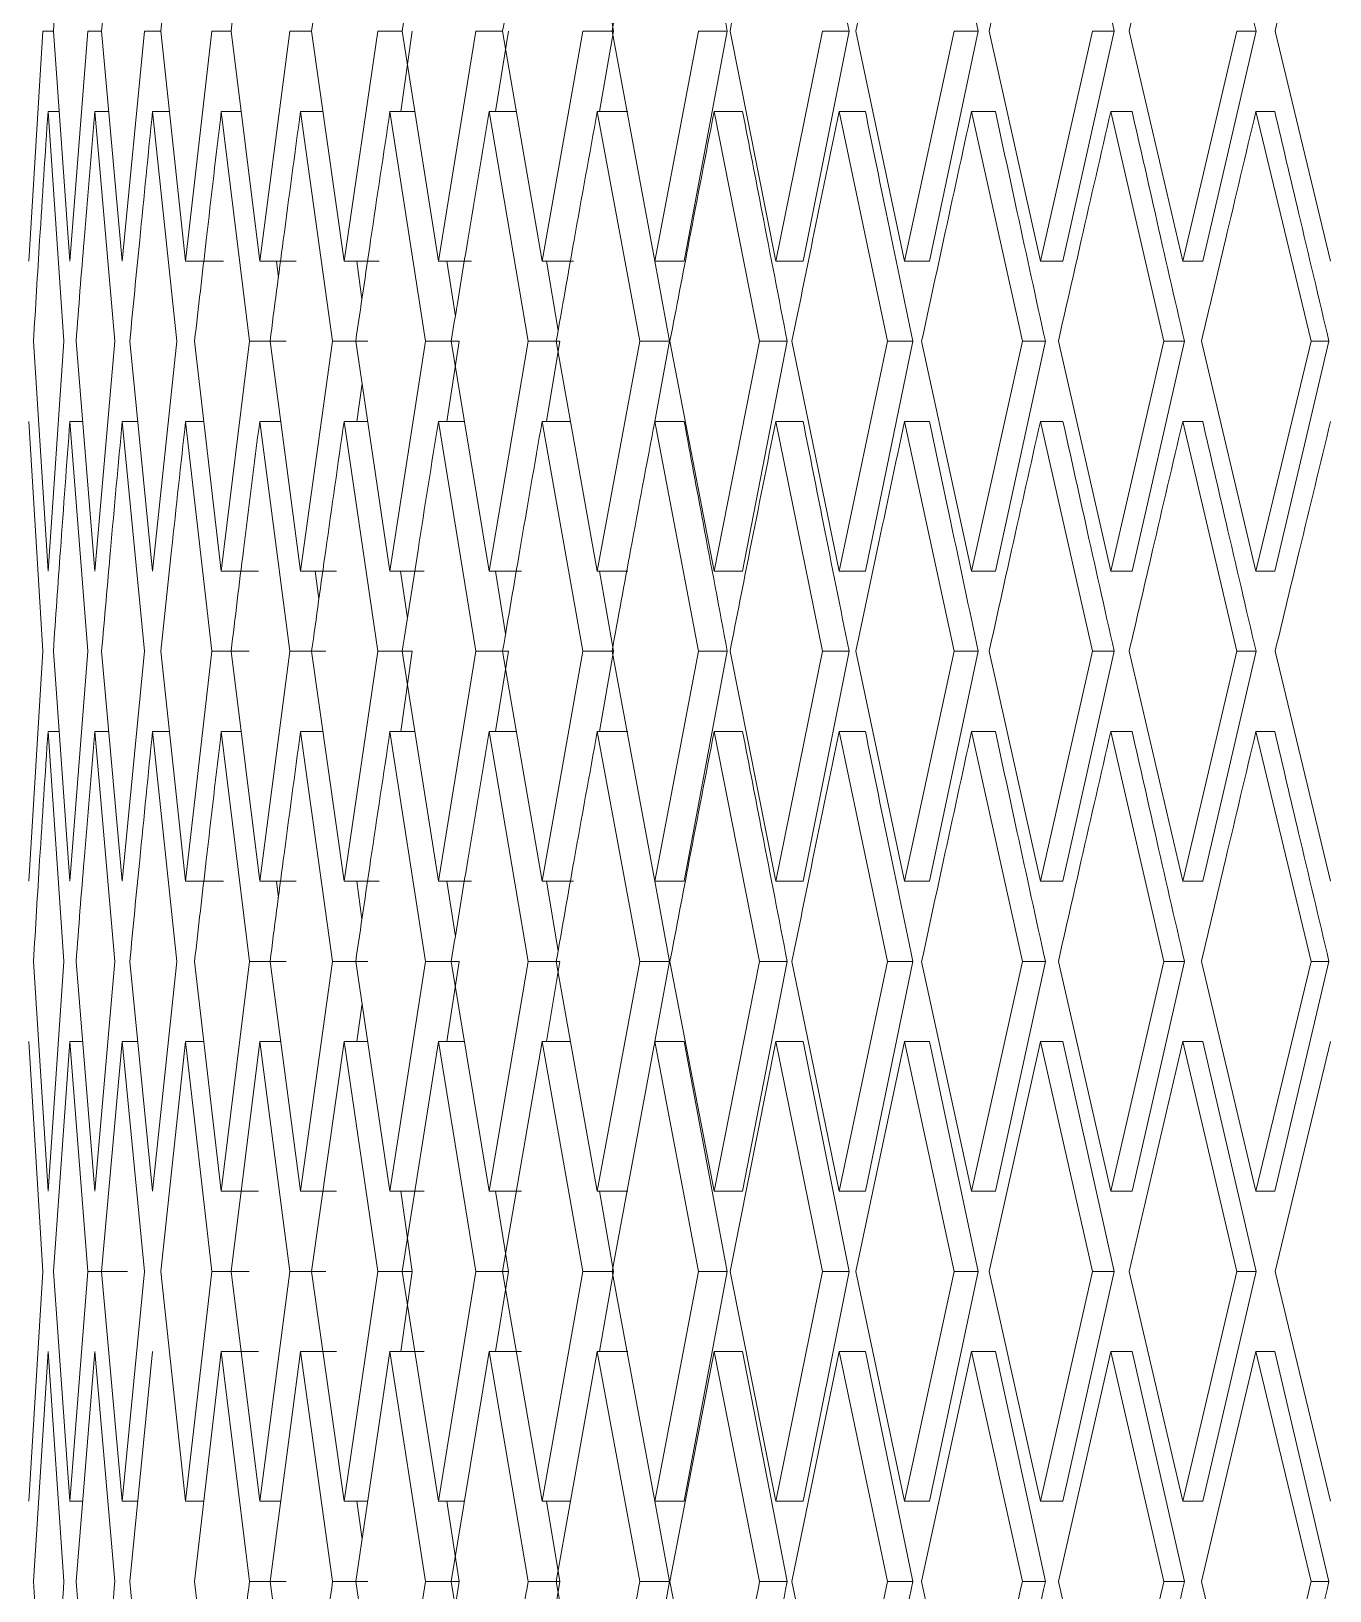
# Model space of a CAD drawing. Header units: centimetres. Extents: x -13594 to 4017, y -3206 to 1780.
# Drawn here: x 2300.78 to 2311.47, y -2193.88 to -2181.04 of the extents above; entities that cross this region are included whole.
import ezdxf

# ---------------------------------------------------------------- set-up
doc = ezdxf.new("R2010")
doc.units = ezdxf.units.CM

msp = doc.modelspace()

# ---------------------------------------------------------------- linework, layer by layer
at = {"color": 7, "linetype": 'Continuous', "lineweight": 0}
for p, q in [((2305.572, -2181.044), (2305.456, -2180.384)), ((2300.76, -2182.935), (2300.875, -2181.044)), ((2300.875, -2181.044), (2300.962, -2181.044)), ((2300.962, -2181.044), (2301.098, -2182.935)), ((2301.098, -2182.935), (2301.247, -2181.044)), ((2301.247, -2181.044), (2301.359, -2181.044)), ((2301.359, -2181.044), (2301.529, -2182.935)), ((2301.529, -2182.935), (2301.712, -2181.044)), ((2301.712, -2181.044), (2301.847, -2181.044)), ((2301.847, -2181.044), (2302.05, -2182.935)), ((2302.05, -2182.935), (2302.266, -2181.044)), ((2302.266, -2181.044), (2302.424, -2181.044)), ((2302.424, -2181.044), (2302.66, -2182.935)), ((2302.66, -2182.935), (2302.907, -2181.044)), ((2302.907, -2181.044), (2303.087, -2181.044)), ((2303.087, -2181.044), (2303.354, -2182.935)), ((2303.354, -2182.935), (2303.632, -2181.044)), ((2303.632, -2181.044), (2303.833, -2181.044)), ((2303.915, -2181.044), (2303.82, -2181.704)), ((2303.833, -2181.044), (2304.13, -2182.935)), ((2304.13, -2182.935), (2304.438, -2181.044)), ((2304.438, -2181.044), (2304.659, -2181.044)), ((2304.706, -2181.044), (2304.601, -2181.704)), ((2304.659, -2181.044), (2304.984, -2182.935)), ((2304.984, -2182.935), (2305.319, -2181.044)), ((2305.319, -2181.044), (2305.572, -2181.044)), ((2305.572, -2181.044), (2305.457, -2181.704)), ((2305.559, -2181.044), (2305.911, -2182.935)), ((2305.911, -2182.935), (2306.272, -2181.044)), ((2306.508, -2181.044), (2306.154, -2182.935)), ((2306.272, -2181.044), (2306.508, -2181.044)), ((2306.53, -2181.044), (2306.906, -2182.935)), ((2306.906, -2182.935), (2307.292, -2181.044)), ((2307.51, -2181.044), (2307.132, -2182.935)), ((2307.292, -2181.044), (2307.51, -2181.044)), ((2307.566, -2181.044), (2307.966, -2182.935)), ((2307.966, -2182.935), (2308.374, -2181.044)), ((2308.573, -2181.044), (2308.172, -2182.935)), ((2308.374, -2181.044), (2308.573, -2181.044)), ((2308.663, -2181.044), (2309.084, -2182.935)), ((2309.084, -2182.935), (2309.512, -2181.044)), ((2309.691, -2181.044), (2309.27, -2182.935)), ((2309.512, -2181.044), (2309.691, -2181.044)), ((2309.815, -2181.044), (2310.255, -2182.935)), ((2310.255, -2182.935), (2310.701, -2181.044)), ((2310.859, -2181.044), (2310.42, -2182.935)), ((2310.701, -2181.044), (2310.859, -2181.044)), ((2311.016, -2181.044), (2311.472, -2182.935)), ((2301.049, -2183.595), (2300.918, -2181.704)), ((2301.01, -2181.704), (2300.918, -2181.704)), ((2301.468, -2183.595), (2301.302, -2181.704)), ((2301.418, -2181.704), (2301.302, -2181.704)), ((2301.978, -2183.595), (2301.778, -2181.704)), ((2301.918, -2181.704), (2301.778, -2181.704)), ((2302.576, -2183.595), (2302.344, -2181.704)), ((2302.506, -2181.704), (2302.344, -2181.704)), ((2303.26, -2183.595), (2302.996, -2181.704)), ((2303.18, -2181.704), (2302.996, -2181.704)), ((2304.025, -2183.595), (2303.732, -2181.704)), ((2303.937, -2181.704), (2303.732, -2181.704)), ((2304.869, -2183.595), (2304.547, -2181.704)), ((2304.772, -2181.704), (2304.547, -2181.704)), ((2305.787, -2183.595), (2305.438, -2181.704)), ((2305.689, -2181.704), (2305.438, -2181.704)), ((2306.774, -2183.595), (2306.4, -2181.704)), ((2306.634, -2181.704), (2306.4, -2181.704)), ((2307.825, -2183.595), (2307.429, -2181.704)), ((2307.644, -2181.704), (2307.429, -2181.704)), ((2308.936, -2183.595), (2308.518, -2181.704)), ((2308.715, -2181.704), (2308.518, -2181.704)), ((2310.1, -2183.595), (2309.663, -2181.704)), ((2309.839, -2181.704), (2309.663, -2181.704)), ((2311.312, -2183.595), (2310.858, -2181.704)), ((2311.013, -2181.704), (2310.858, -2181.704)), ((2302.361, -2182.935), (2302.05, -2182.935)), ((2302.96, -2182.935), (2302.66, -2182.935)), ((2302.814, -2183.07), (2302.797, -2182.935)), ((2303.642, -2182.935), (2303.354, -2182.935)), ((2303.501, -2183.248), (2303.458, -2182.935)), ((2304.404, -2182.935), (2304.13, -2182.935)), ((2304.27, -2183.39), (2304.2, -2182.935)), ((2305.243, -2182.935), (2304.984, -2182.935)), ((2305.115, -2183.507), (2305.019, -2182.935)), ((2306.154, -2182.935), (2305.911, -2182.935)), ((2306.032, -2183.595), (2305.912, -2182.935)), ((2307.132, -2182.935), (2306.906, -2182.935)), ((2308.172, -2182.935), (2307.966, -2182.935)), ((2309.27, -2182.935), (2309.084, -2182.935)), ((2310.42, -2182.935), (2310.255, -2182.935)), ((2300.799, -2183.595), (2300.918, -2185.486)), ((2300.918, -2185.486), (2301.049, -2183.595)), ((2301.149, -2183.595), (2301.302, -2185.486)), ((2301.302, -2185.486), (2301.468, -2183.595)), ((2301.591, -2183.595), (2301.778, -2185.486)), ((2301.778, -2185.486), (2301.978, -2183.595)), ((2302.124, -2183.595), (2302.344, -2185.486)), ((2302.344, -2185.486), (2302.576, -2183.595)), ((2302.576, -2183.595), (2302.878, -2183.595)), ((2302.745, -2183.595), (2302.996, -2185.486)), ((2302.996, -2185.486), (2303.26, -2183.595)), ((2303.26, -2183.595), (2303.549, -2183.595)), ((2303.45, -2183.595), (2303.732, -2185.486)), ((2303.732, -2185.486), (2304.025, -2183.595)), ((2304.025, -2183.595), (2304.301, -2183.595)), ((2304.301, -2183.595), (2304.201, -2184.255)), ((2304.236, -2183.595), (2304.547, -2185.486)), ((2304.547, -2185.486), (2304.869, -2183.595)), ((2304.869, -2183.595), (2305.13, -2183.595)), ((2305.13, -2183.595), (2305.02, -2184.255)), ((2305.1, -2183.595), (2305.438, -2185.486)), ((2305.438, -2185.486), (2305.787, -2183.595)), ((2305.787, -2183.595), (2306.032, -2183.595)), ((2306.032, -2183.595), (2305.912, -2184.255)), ((2306.036, -2183.595), (2306.4, -2185.486)), ((2306.4, -2185.486), (2306.774, -2183.595)), ((2307.001, -2183.595), (2306.634, -2185.486)), ((2306.774, -2183.595), (2307.001, -2183.595)), ((2307.04, -2183.595), (2307.429, -2185.486)), ((2307.429, -2185.486), (2307.825, -2183.595)), ((2308.034, -2183.595), (2307.644, -2185.486)), ((2307.825, -2183.595), (2308.034, -2183.595)), ((2308.107, -2183.595), (2308.518, -2185.486)), ((2308.518, -2185.486), (2308.936, -2183.595)), ((2309.125, -2183.595), (2308.715, -2185.486)), ((2308.936, -2183.595), (2309.125, -2183.595)), ((2309.232, -2183.595), (2309.663, -2185.486)), ((2309.663, -2185.486), (2310.1, -2183.595)), ((2310.269, -2183.595), (2309.839, -2185.486)), ((2310.1, -2183.595), (2310.269, -2183.595)), ((2310.41, -2183.595), (2310.858, -2185.486)), ((2310.858, -2185.486), (2311.312, -2183.595)), ((2311.459, -2183.595), (2311.013, -2185.486)), ((2311.312, -2183.595), (2311.459, -2183.595)), ((2303.502, -2183.942), (2303.459, -2184.255)), ((2300.875, -2186.146), (2300.76, -2184.255)), ((2301.247, -2186.146), (2301.098, -2184.255)), ((2301.202, -2184.255), (2301.098, -2184.255)), ((2301.712, -2186.146), (2301.529, -2184.255)), ((2301.657, -2184.255), (2301.529, -2184.255)), ((2302.266, -2186.146), (2302.05, -2184.255)), ((2302.201, -2184.255), (2302.05, -2184.255)), ((2302.907, -2186.146), (2302.66, -2184.255)), ((2302.833, -2184.255), (2302.66, -2184.255)), ((2303.632, -2186.146), (2303.354, -2184.255)), ((2303.549, -2184.255), (2303.354, -2184.255)), ((2304.438, -2186.146), (2304.13, -2184.255)), ((2304.345, -2184.255), (2304.13, -2184.255)), ((2305.319, -2186.146), (2304.984, -2184.255)), ((2305.218, -2184.255), (2304.984, -2184.255)), ((2306.272, -2186.146), (2305.911, -2184.255)), ((2306.154, -2184.255), (2305.911, -2184.255)), ((2307.292, -2186.146), (2306.906, -2184.255)), ((2307.132, -2184.255), (2306.906, -2184.255)), ((2308.374, -2186.146), (2307.966, -2184.255)), ((2308.172, -2184.255), (2307.966, -2184.255)), ((2309.512, -2186.146), (2309.084, -2184.255)), ((2309.27, -2184.255), (2309.084, -2184.255)), ((2310.701, -2186.146), (2310.255, -2184.255)), ((2310.42, -2184.255), (2310.255, -2184.255)), ((2302.65, -2185.486), (2302.344, -2185.486)), ((2303.291, -2185.486), (2302.996, -2185.486)), ((2303.147, -2185.715), (2303.117, -2185.486)), ((2304.014, -2185.486), (2303.732, -2185.486)), ((2303.876, -2185.873), (2303.819, -2185.486)), ((2304.814, -2185.486), (2304.547, -2185.486)), ((2304.683, -2186.002), (2304.6, -2185.486)), ((2305.69, -2185.486), (2305.438, -2185.486)), ((2305.572, -2186.146), (2305.456, -2185.486)), ((2306.634, -2185.486), (2306.4, -2185.486)), ((2307.644, -2185.486), (2307.429, -2185.486)), ((2308.715, -2185.486), (2308.518, -2185.486)), ((2309.839, -2185.486), (2309.663, -2185.486)), ((2311.013, -2185.486), (2310.858, -2185.486)), ((2300.76, -2188.037), (2300.875, -2186.146)), ((2300.962, -2186.146), (2301.098, -2188.037)), ((2301.098, -2188.037), (2301.247, -2186.146)), ((2301.359, -2186.146), (2301.529, -2188.037)), ((2301.529, -2188.037), (2301.712, -2186.146)), ((2301.847, -2186.146), (2302.05, -2188.037)), ((2302.05, -2188.037), (2302.266, -2186.146)), ((2302.266, -2186.146), (2302.573, -2186.146)), ((2302.424, -2186.146), (2302.66, -2188.037)), ((2302.66, -2188.037), (2302.907, -2186.146)), ((2302.907, -2186.146), (2303.203, -2186.146)), ((2303.087, -2186.146), (2303.354, -2188.037)), ((2303.354, -2188.037), (2303.632, -2186.146)), ((2303.632, -2186.146), (2303.915, -2186.146)), ((2303.915, -2186.146), (2303.82, -2186.806)), ((2303.833, -2186.146), (2304.13, -2188.037)), ((2304.13, -2188.037), (2304.438, -2186.146)), ((2304.438, -2186.146), (2304.706, -2186.146)), ((2304.706, -2186.146), (2304.601, -2186.806)), ((2304.659, -2186.146), (2304.984, -2188.037)), ((2304.984, -2188.037), (2305.319, -2186.146)), ((2305.319, -2186.146), (2305.572, -2186.146)), ((2305.572, -2186.146), (2305.457, -2186.806)), ((2305.559, -2186.146), (2305.911, -2188.037)), ((2305.911, -2188.037), (2306.272, -2186.146)), ((2306.508, -2186.146), (2306.154, -2188.037)), ((2306.272, -2186.146), (2306.508, -2186.146)), ((2306.53, -2186.146), (2306.906, -2188.037)), ((2306.906, -2188.037), (2307.292, -2186.146)), ((2307.51, -2186.146), (2307.132, -2188.037)), ((2307.292, -2186.146), (2307.51, -2186.146)), ((2307.566, -2186.146), (2307.966, -2188.037)), ((2307.966, -2188.037), (2308.374, -2186.146)), ((2308.573, -2186.146), (2308.172, -2188.037)), ((2308.374, -2186.146), (2308.573, -2186.146)), ((2308.663, -2186.146), (2309.084, -2188.037)), ((2309.084, -2188.037), (2309.512, -2186.146)), ((2309.691, -2186.146), (2309.27, -2188.037)), ((2309.512, -2186.146), (2309.691, -2186.146)), ((2309.815, -2186.146), (2310.255, -2188.037)), ((2310.255, -2188.037), (2310.701, -2186.146)), ((2310.859, -2186.146), (2310.42, -2188.037)), ((2310.701, -2186.146), (2310.859, -2186.146)), ((2311.016, -2186.146), (2311.472, -2188.037)), ((2301.049, -2188.697), (2300.918, -2186.806)), ((2301.01, -2186.806), (2300.918, -2186.806)), ((2301.468, -2188.697), (2301.302, -2186.806)), ((2301.418, -2186.806), (2301.302, -2186.806)), ((2301.978, -2188.697), (2301.778, -2186.806)), ((2301.918, -2186.806), (2301.778, -2186.806)), ((2302.576, -2188.697), (2302.344, -2186.806)), ((2302.506, -2186.806), (2302.344, -2186.806)), ((2303.26, -2188.697), (2302.996, -2186.806)), ((2303.18, -2186.806), (2302.996, -2186.806)), ((2304.025, -2188.697), (2303.732, -2186.806)), ((2303.937, -2186.806), (2303.732, -2186.806)), ((2304.869, -2188.697), (2304.547, -2186.806)), ((2304.772, -2186.806), (2304.547, -2186.806)), ((2305.787, -2188.697), (2305.438, -2186.806)), ((2305.689, -2186.806), (2305.438, -2186.806)), ((2306.774, -2188.697), (2306.4, -2186.806)), ((2306.634, -2186.806), (2306.4, -2186.806)), ((2307.825, -2188.697), (2307.429, -2186.806)), ((2307.644, -2186.806), (2307.429, -2186.806)), ((2308.936, -2188.697), (2308.518, -2186.806)), ((2308.715, -2186.806), (2308.518, -2186.806)), ((2310.1, -2188.697), (2309.663, -2186.806)), ((2309.839, -2186.806), (2309.663, -2186.806)), ((2311.312, -2188.697), (2310.858, -2186.806)), ((2311.013, -2186.806), (2310.858, -2186.806)), ((2302.361, -2188.037), (2302.05, -2188.037)), ((2302.96, -2188.037), (2302.66, -2188.037)), ((2302.814, -2188.172), (2302.797, -2188.037)), ((2303.642, -2188.037), (2303.354, -2188.037)), ((2303.501, -2188.35), (2303.458, -2188.037)), ((2304.404, -2188.037), (2304.13, -2188.037)), ((2304.27, -2188.492), (2304.2, -2188.037)), ((2305.243, -2188.037), (2304.984, -2188.037)), ((2305.115, -2188.609), (2305.019, -2188.037)), ((2306.154, -2188.037), (2305.911, -2188.037)), ((2306.032, -2188.697), (2305.912, -2188.037)), ((2307.132, -2188.037), (2306.906, -2188.037)), ((2308.172, -2188.037), (2307.966, -2188.037)), ((2309.27, -2188.037), (2309.084, -2188.037)), ((2310.42, -2188.037), (2310.255, -2188.037)), ((2300.799, -2188.697), (2300.918, -2190.588)), ((2300.918, -2190.588), (2301.049, -2188.697)), ((2301.149, -2188.697), (2301.302, -2190.588)), ((2301.302, -2190.588), (2301.468, -2188.697)), ((2301.591, -2188.697), (2301.778, -2190.588)), ((2301.778, -2190.588), (2301.978, -2188.697)), ((2302.124, -2188.697), (2302.344, -2190.588)), ((2302.344, -2190.588), (2302.576, -2188.697)), ((2302.576, -2188.697), (2302.878, -2188.697)), ((2302.745, -2188.697), (2302.996, -2190.588)), ((2302.996, -2190.588), (2303.26, -2188.697)), ((2303.26, -2188.697), (2303.549, -2188.697)), ((2303.45, -2188.697), (2303.732, -2190.588)), ((2303.732, -2190.588), (2304.025, -2188.697)), ((2304.025, -2188.697), (2304.301, -2188.697)), ((2304.301, -2188.697), (2304.201, -2189.357)), ((2304.236, -2188.697), (2304.547, -2190.588)), ((2304.547, -2190.588), (2304.869, -2188.697)), ((2304.869, -2188.697), (2305.13, -2188.697)), ((2305.13, -2188.697), (2305.02, -2189.357)), ((2305.1, -2188.697), (2305.438, -2190.588)), ((2305.438, -2190.588), (2305.787, -2188.697)), ((2305.787, -2188.697), (2306.032, -2188.697)), ((2306.032, -2188.697), (2305.912, -2189.357)), ((2306.036, -2188.697), (2306.4, -2190.588)), ((2306.4, -2190.588), (2306.774, -2188.697)), ((2307.001, -2188.697), (2306.634, -2190.588)), ((2306.774, -2188.697), (2307.001, -2188.697)), ((2307.04, -2188.697), (2307.429, -2190.588)), ((2307.429, -2190.588), (2307.825, -2188.697)), ((2308.034, -2188.697), (2307.644, -2190.588)), ((2307.825, -2188.697), (2308.034, -2188.697)), ((2308.107, -2188.697), (2308.518, -2190.588)), ((2308.518, -2190.588), (2308.936, -2188.697)), ((2309.125, -2188.697), (2308.715, -2190.588)), ((2308.936, -2188.697), (2309.125, -2188.697)), ((2309.232, -2188.697), (2309.663, -2190.588)), ((2309.663, -2190.588), (2310.1, -2188.697)), ((2310.269, -2188.697), (2309.839, -2190.588)), ((2310.1, -2188.697), (2310.269, -2188.697)), ((2310.41, -2188.697), (2310.858, -2190.588)), ((2310.858, -2190.588), (2311.312, -2188.697)), ((2311.459, -2188.697), (2311.013, -2190.588)), ((2311.312, -2188.697), (2311.459, -2188.697)), ((2303.502, -2189.044), (2303.459, -2189.357)), ((2300.875, -2191.248), (2300.76, -2189.357)), ((2301.098, -2189.357), (2300.962, -2191.248)), ((2301.247, -2191.248), (2301.098, -2189.357)), ((2301.202, -2189.357), (2301.098, -2189.357)), ((2301.529, -2189.357), (2301.359, -2191.248)), ((2301.712, -2191.248), (2301.529, -2189.357)), ((2301.657, -2189.357), (2301.529, -2189.357)), ((2302.05, -2189.357), (2301.847, -2191.248)), ((2302.266, -2191.248), (2302.05, -2189.357)), ((2302.201, -2189.357), (2302.05, -2189.357)), ((2302.66, -2189.357), (2302.424, -2191.248)), ((2302.907, -2191.248), (2302.66, -2189.357)), ((2302.833, -2189.357), (2302.66, -2189.357)), ((2303.354, -2189.357), (2303.087, -2191.248)), ((2303.632, -2191.248), (2303.354, -2189.357)), ((2303.549, -2189.357), (2303.354, -2189.357)), ((2304.13, -2189.357), (2303.833, -2191.248)), ((2304.438, -2191.248), (2304.13, -2189.357)), ((2304.345, -2189.357), (2304.13, -2189.357)), ((2304.984, -2189.357), (2304.659, -2191.248)), ((2305.319, -2191.248), (2304.984, -2189.357)), ((2305.218, -2189.357), (2304.984, -2189.357)), ((2305.911, -2189.357), (2305.559, -2191.248)), ((2306.272, -2191.248), (2305.911, -2189.357)), ((2306.154, -2189.357), (2305.911, -2189.357)), ((2306.508, -2191.248), (2306.154, -2189.357)), ((2306.906, -2189.357), (2306.53, -2191.248)), ((2307.292, -2191.248), (2306.906, -2189.357)), ((2307.132, -2189.357), (2306.906, -2189.357)), ((2307.51, -2191.248), (2307.132, -2189.357)), ((2307.966, -2189.357), (2307.566, -2191.248)), ((2308.374, -2191.248), (2307.966, -2189.357)), ((2308.172, -2189.357), (2307.966, -2189.357)), ((2308.573, -2191.248), (2308.172, -2189.357)), ((2309.084, -2189.357), (2308.663, -2191.248)), ((2309.512, -2191.248), (2309.084, -2189.357)), ((2309.27, -2189.357), (2309.084, -2189.357)), ((2309.691, -2191.248), (2309.27, -2189.357)), ((2310.255, -2189.357), (2309.815, -2191.248)), ((2310.701, -2191.248), (2310.255, -2189.357)), ((2310.42, -2189.357), (2310.255, -2189.357)), ((2310.859, -2191.248), (2310.42, -2189.357)), ((2311.472, -2189.357), (2311.016, -2191.248)), ((2302.344, -2190.588), (2302.65, -2190.588)), ((2302.996, -2190.588), (2303.291, -2190.588)), ((2303.732, -2190.588), (2304.013, -2190.588)), ((2303.915, -2191.248), (2303.82, -2190.588)), ((2304.547, -2190.588), (2304.814, -2190.588)), ((2304.706, -2191.248), (2304.601, -2190.588)), ((2305.438, -2190.588), (2305.689, -2190.588)), ((2305.572, -2191.248), (2305.457, -2190.588)), ((2306.4, -2190.588), (2306.634, -2190.588)), ((2307.429, -2190.588), (2307.644, -2190.588)), ((2308.518, -2190.588), (2308.715, -2190.588)), ((2309.663, -2190.588), (2309.839, -2190.588)), ((2310.858, -2190.588), (2311.013, -2190.588)), ((2300.76, -2193.139), (2300.875, -2191.248)), ((2300.962, -2191.248), (2301.098, -2193.139)), ((2301.098, -2193.139), (2301.247, -2191.248)), ((2301.572, -2191.248), (2301.247, -2191.248)), ((2301.359, -2191.248), (2301.529, -2193.139)), ((2301.529, -2193.139), (2301.712, -2191.248)), ((2301.847, -2191.248), (2302.05, -2193.139)), ((2302.05, -2193.139), (2302.266, -2191.248)), ((2302.573, -2191.248), (2302.266, -2191.248)), ((2302.424, -2191.248), (2302.66, -2193.139)), ((2302.66, -2193.139), (2302.907, -2191.248)), ((2303.203, -2191.248), (2302.907, -2191.248)), ((2303.087, -2191.248), (2303.354, -2193.139)), ((2303.354, -2193.139), (2303.632, -2191.248)), ((2303.915, -2191.248), (2303.632, -2191.248)), ((2303.915, -2191.248), (2303.82, -2191.908)), ((2303.833, -2191.248), (2304.13, -2193.139)), ((2304.13, -2193.139), (2304.438, -2191.248)), ((2304.706, -2191.248), (2304.438, -2191.248)), ((2304.706, -2191.248), (2304.601, -2191.908)), ((2304.659, -2191.248), (2304.984, -2193.139)), ((2304.984, -2193.139), (2305.319, -2191.248)), ((2305.572, -2191.248), (2305.319, -2191.248)), ((2305.572, -2191.248), (2305.457, -2191.908)), ((2305.559, -2191.248), (2305.911, -2193.139)), ((2305.911, -2193.139), (2306.272, -2191.248)), ((2306.508, -2191.248), (2306.154, -2193.139)), ((2306.508, -2191.248), (2306.272, -2191.248)), ((2306.53, -2191.248), (2306.906, -2193.139)), ((2306.906, -2193.139), (2307.292, -2191.248)), ((2307.51, -2191.248), (2307.132, -2193.139)), ((2307.51, -2191.248), (2307.292, -2191.248)), ((2307.566, -2191.248), (2307.966, -2193.139)), ((2307.966, -2193.139), (2308.374, -2191.248)), ((2308.573, -2191.248), (2308.172, -2193.139)), ((2308.573, -2191.248), (2308.374, -2191.248)), ((2308.663, -2191.248), (2309.084, -2193.139)), ((2309.084, -2193.139), (2309.512, -2191.248)), ((2309.691, -2191.248), (2309.27, -2193.139)), ((2309.691, -2191.248), (2309.512, -2191.248)), ((2309.815, -2191.248), (2310.255, -2193.139)), ((2310.255, -2193.139), (2310.701, -2191.248)), ((2310.859, -2191.248), (2310.42, -2193.139)), ((2310.859, -2191.248), (2310.701, -2191.248)), ((2311.016, -2191.248), (2311.472, -2193.139)), ((2300.918, -2191.908), (2300.799, -2193.799)), ((2301.049, -2193.799), (2300.918, -2191.908)), ((2301.302, -2191.908), (2301.149, -2193.799)), ((2301.468, -2193.799), (2301.302, -2191.908)), ((2301.778, -2191.908), (2301.591, -2193.799)), ((2302.344, -2191.908), (2302.124, -2193.799)), ((2302.576, -2193.799), (2302.344, -2191.908)), ((2302.344, -2191.908), (2302.65, -2191.908)), ((2302.996, -2191.908), (2302.745, -2193.799)), ((2303.26, -2193.799), (2302.996, -2191.908)), ((2302.996, -2191.908), (2303.291, -2191.908)), ((2303.732, -2191.908), (2303.45, -2193.799)), ((2304.025, -2193.799), (2303.732, -2191.908)), ((2303.732, -2191.908), (2304.014, -2191.908)), ((2304.547, -2191.908), (2304.236, -2193.799)), ((2304.869, -2193.799), (2304.547, -2191.908)), ((2304.547, -2191.908), (2304.814, -2191.908)), ((2305.438, -2191.908), (2305.1, -2193.799)), ((2305.787, -2193.799), (2305.438, -2191.908)), ((2305.438, -2191.908), (2305.69, -2191.908)), ((2306.4, -2191.908), (2306.036, -2193.799)), ((2306.774, -2193.799), (2306.4, -2191.908)), ((2306.4, -2191.908), (2306.634, -2191.908)), ((2307.001, -2193.799), (2306.634, -2191.908)), ((2307.429, -2191.908), (2307.04, -2193.799)), ((2307.825, -2193.799), (2307.429, -2191.908)), ((2307.429, -2191.908), (2307.644, -2191.908)), ((2308.034, -2193.799), (2307.644, -2191.908)), ((2308.518, -2191.908), (2308.107, -2193.799)), ((2308.936, -2193.799), (2308.518, -2191.908)), ((2308.518, -2191.908), (2308.715, -2191.908)), ((2309.125, -2193.799), (2308.715, -2191.908)), ((2309.663, -2191.908), (2309.232, -2193.799)), ((2310.1, -2193.799), (2309.663, -2191.908)), ((2309.663, -2191.908), (2309.839, -2191.908)), ((2310.269, -2193.799), (2309.839, -2191.908)), ((2310.858, -2191.908), (2310.41, -2193.799)), ((2311.312, -2193.799), (2310.858, -2191.908)), ((2310.858, -2191.908), (2311.013, -2191.908)), ((2311.459, -2193.799), (2311.013, -2191.908)), ((2301.098, -2193.139), (2301.202, -2193.139)), ((2301.529, -2193.139), (2301.657, -2193.139)), ((2302.05, -2193.139), (2302.201, -2193.139)), ((2302.66, -2193.139), (2302.833, -2193.139)), ((2303.354, -2193.139), (2303.549, -2193.139)), ((2303.502, -2193.452), (2303.459, -2193.139)), ((2304.13, -2193.139), (2304.345, -2193.139)), ((2304.301, -2193.799), (2304.201, -2193.139)), ((2304.984, -2193.139), (2305.218, -2193.139)), ((2305.13, -2193.799), (2305.02, -2193.139)), ((2305.911, -2193.139), (2306.154, -2193.139)), ((2306.032, -2193.799), (2305.912, -2193.139)), ((2306.906, -2193.139), (2307.132, -2193.139)), ((2307.966, -2193.139), (2308.172, -2193.139)), ((2309.084, -2193.139), (2309.27, -2193.139)), ((2310.255, -2193.139), (2310.42, -2193.139)), ((2300.799, -2193.799), (2300.918, -2195.69)), ((2301.149, -2193.799), (2301.302, -2195.69)), ((2301.591, -2193.799), (2301.778, -2195.69)), ((2302.124, -2193.799), (2302.344, -2195.69)), ((2302.878, -2193.799), (2302.576, -2193.799)), ((2302.745, -2193.799), (2302.996, -2195.69)), ((2303.549, -2193.799), (2303.26, -2193.799)), ((2303.45, -2193.799), (2303.732, -2195.69)), ((2304.301, -2193.799), (2304.025, -2193.799)), ((2304.301, -2193.799), (2304.2, -2194.46)), ((2304.236, -2193.799), (2304.547, -2195.69)), ((2305.13, -2193.799), (2304.869, -2193.799)), ((2305.13, -2193.799), (2305.019, -2194.46)), ((2305.1, -2193.799), (2305.438, -2195.69)), ((2306.032, -2193.799), (2305.787, -2193.799)), ((2306.032, -2193.799), (2305.912, -2194.46)), ((2306.036, -2193.799), (2306.4, -2195.69)), ((2307.001, -2193.799), (2306.774, -2193.799)), ((2307.04, -2193.799), (2307.429, -2195.69)), ((2308.034, -2193.799), (2307.825, -2193.799)), ((2308.107, -2193.799), (2308.518, -2195.69)), ((2309.125, -2193.799), (2308.936, -2193.799)), ((2309.232, -2193.799), (2309.663, -2195.69)), ((2310.269, -2193.799), (2310.1, -2193.799)), ((2310.41, -2193.799), (2310.858, -2195.69)), ((2311.459, -2193.799), (2311.312, -2193.799))]:
    msp.add_line(p, q, dxfattribs=at)
for radius in [406.205, 406.022, 404.866, 400.131]:
    msp.add_circle((1945.049, -1822.821), radius, dxfattribs=at)
for points, knots in [([(2301.098, -2179.153), (2301.072, -2179.506), (2301.025, -2180.137), (2300.981, -2180.767), (2300.962, -2181.044)], [0, 0, 0, 0, 0.56, 1, 1, 1, 1]), ([(2301.529, -2179.153), (2301.496, -2179.506), (2301.438, -2180.137), (2301.383, -2180.767), (2301.359, -2181.044)], [0, 0, 0, 0, 0.56, 1, 1, 1, 1]), ([(2302.05, -2179.153), (2302.011, -2179.506), (2301.942, -2180.137), (2301.876, -2180.767), (2301.847, -2181.044)], [0, 0, 0, 0, 0.56, 1, 1, 1, 1]), ([(2302.66, -2179.153), (2302.615, -2179.506), (2302.535, -2180.137), (2302.458, -2180.767), (2302.424, -2181.044)], [0, 0, 0, 0, 0.56, 1, 1, 1, 1]), ([(2303.354, -2179.153), (2303.304, -2179.506), (2303.213, -2180.137), (2303.126, -2180.767), (2303.087, -2181.044)], [0, 0, 0, 0, 0.5599999, 1, 1, 1, 1]), ([(2304.13, -2179.153), (2304.074, -2179.506), (2303.974, -2180.137), (2303.876, -2180.767), (2303.833, -2181.044)], [0, 0, 0, 0, 0.56, 1, 1, 1, 1]), ([(2304.984, -2179.153), (2304.922, -2179.506), (2304.813, -2180.137), (2304.706, -2180.767), (2304.659, -2181.044)], [0, 0, 0, 0, 0.56, 1, 1, 1, 1]), ([(2305.911, -2179.153), (2305.844, -2179.506), (2305.726, -2180.137), (2305.61, -2180.767), (2305.559, -2181.044)], [0, 0, 0, 0, 0.56, 1, 1, 1, 1]), ([(2306.508, -2181.044), (2306.442, -2180.691), (2306.322, -2180.061), (2306.205, -2179.431), (2306.154, -2179.153)], [0, 0, 0, 0, 0.56, 1, 1, 1, 1]), ([(2306.906, -2179.153), (2306.836, -2179.506), (2306.709, -2180.137), (2306.584, -2180.767), (2306.53, -2181.044)], [0, 0, 0, 0, 0.56, 1, 1, 1, 1]), ([(2307.51, -2181.044), (2307.439, -2180.691), (2307.312, -2180.061), (2307.187, -2179.431), (2307.132, -2179.153)], [0, 0, 0, 0, 0.56, 1, 1, 1, 1]), ([(2307.966, -2179.153), (2307.891, -2179.506), (2307.757, -2180.137), (2307.624, -2180.767), (2307.566, -2181.044)], [0, 0, 0, 0, 0.56, 1, 1, 1, 1]), ([(2308.573, -2181.044), (2308.498, -2180.691), (2308.363, -2180.061), (2308.231, -2179.431), (2308.172, -2179.153)], [0, 0, 0, 0, 0.56, 1, 1, 1, 1]), ([(2309.084, -2179.153), (2309.005, -2179.506), (2308.864, -2180.137), (2308.724, -2180.767), (2308.663, -2181.044)], [0, 0, 0, 0, 0.56, 1, 1, 1, 1]), ([(2309.691, -2181.044), (2309.612, -2180.691), (2309.471, -2180.061), (2309.332, -2179.431), (2309.27, -2179.153)], [0, 0, 0, 0, 0.56, 1, 1, 1, 1]), ([(2310.255, -2179.153), (2310.172, -2179.506), (2310.025, -2180.137), (2309.879, -2180.767), (2309.815, -2181.044)], [0, 0, 0, 0, 0.5599999, 1, 1, 1, 1]), ([(2310.859, -2181.044), (2310.776, -2180.691), (2310.63, -2180.061), (2310.484, -2179.431), (2310.42, -2179.153)], [0, 0, 0, 0, 0.56, 1, 1, 1, 1]), ([(2311.472, -2179.153), (2311.387, -2179.506), (2311.234, -2180.137), (2311.082, -2180.767), (2311.016, -2181.044)], [0, 0, 0, 0, 0.56, 1, 1, 1, 1]), ([(2300.918, -2181.704), (2300.895, -2182.057), (2300.853, -2182.688), (2300.815, -2183.318), (2300.799, -2183.595)], [0, 0, 0, 0, 0.56, 1, 1, 1, 1]), ([(2301.302, -2181.704), (2301.273, -2182.057), (2301.22, -2182.688), (2301.17, -2183.318), (2301.149, -2183.595)], [0, 0, 0, 0, 0.56, 1, 1, 1, 1]), ([(2301.778, -2181.704), (2301.743, -2182.057), (2301.679, -2182.688), (2301.618, -2183.318), (2301.591, -2183.595)], [0, 0, 0, 0, 0.5599999, 1, 1, 1, 1]), ([(2302.344, -2181.704), (2302.302, -2182.057), (2302.228, -2182.688), (2302.156, -2183.318), (2302.124, -2183.595)], [0, 0, 0, 0, 0.56, 1, 1, 1, 1]), ([(2302.996, -2181.704), (2302.949, -2182.057), (2302.863, -2182.688), (2302.781, -2183.318), (2302.745, -2183.595)], [0, 0, 0, 0, 0.5599999, 1, 1, 1, 1]), ([(2303.732, -2181.704), (2303.679, -2182.057), (2303.583, -2182.688), (2303.491, -2183.318), (2303.45, -2183.595)], [0, 0, 0, 0, 0.56, 1, 1, 1, 1]), ([(2304.547, -2181.704), (2304.489, -2182.057), (2304.384, -2182.688), (2304.281, -2183.318), (2304.236, -2183.595)], [0, 0, 0, 0, 0.56, 1, 1, 1, 1]), ([(2305.438, -2181.704), (2305.374, -2182.057), (2305.26, -2182.688), (2305.149, -2183.318), (2305.1, -2183.595)], [0, 0, 0, 0, 0.56, 1, 1, 1, 1]), ([(2306.4, -2181.704), (2306.332, -2182.057), (2306.209, -2182.688), (2306.089, -2183.318), (2306.036, -2183.595)], [0, 0, 0, 0, 0.56, 1, 1, 1, 1]), ([(2307.001, -2183.595), (2306.932, -2183.242), (2306.809, -2182.612), (2306.688, -2181.982), (2306.634, -2181.704)], [0, 0, 0, 0, 0.56, 1, 1, 1, 1]), ([(2307.429, -2181.704), (2307.355, -2182.057), (2307.225, -2182.688), (2307.097, -2183.318), (2307.04, -2183.595)], [0, 0, 0, 0, 0.5599999, 1, 1, 1, 1]), ([(2308.034, -2183.595), (2307.961, -2183.242), (2307.83, -2182.612), (2307.701, -2181.982), (2307.644, -2181.704)], [0, 0, 0, 0, 0.56, 1, 1, 1, 1]), ([(2308.518, -2181.704), (2308.441, -2182.057), (2308.303, -2182.688), (2308.167, -2183.318), (2308.107, -2183.595)], [0, 0, 0, 0, 0.56, 1, 1, 1, 1]), ([(2309.125, -2183.595), (2309.048, -2183.242), (2308.91, -2182.612), (2308.774, -2181.982), (2308.715, -2181.704)], [0, 0, 0, 0, 0.56, 1, 1, 1, 1]), ([(2309.663, -2181.704), (2309.582, -2182.057), (2309.438, -2182.688), (2309.295, -2183.318), (2309.232, -2183.595)], [0, 0, 0, 0, 0.56, 1, 1, 1, 1]), ([(2310.269, -2183.595), (2310.188, -2183.242), (2310.044, -2182.612), (2309.902, -2181.982), (2309.839, -2181.704)], [0, 0, 0, 0, 0.56, 1, 1, 1, 1]), ([(2310.858, -2181.704), (2310.774, -2182.057), (2310.624, -2182.688), (2310.475, -2183.318), (2310.41, -2183.595)], [0, 0, 0, 0, 0.56, 1, 1, 1, 1]), ([(2311.459, -2183.595), (2311.376, -2183.242), (2311.226, -2182.612), (2311.078, -2181.982), (2311.013, -2181.704)], [0, 0, 0, 0, 0.56, 1, 1, 1, 1]), ([(2301.098, -2184.255), (2301.072, -2184.608), (2301.025, -2185.239), (2300.981, -2185.869), (2300.962, -2186.146)], [0, 0, 0, 0, 0.5599999, 1, 1, 1, 1]), ([(2301.529, -2184.255), (2301.496, -2184.608), (2301.438, -2185.239), (2301.383, -2185.869), (2301.359, -2186.146)], [0, 0, 0, 0, 0.56, 1, 1, 1, 1]), ([(2302.05, -2184.255), (2302.011, -2184.608), (2301.942, -2185.239), (2301.876, -2185.869), (2301.847, -2186.146)], [0, 0, 0, 0, 0.56, 1, 1, 1, 1]), ([(2302.66, -2184.255), (2302.615, -2184.608), (2302.535, -2185.239), (2302.458, -2185.869), (2302.424, -2186.146)], [0, 0, 0, 0, 0.56, 1, 1, 1, 1]), ([(2303.354, -2184.255), (2303.304, -2184.608), (2303.213, -2185.239), (2303.126, -2185.869), (2303.087, -2186.146)], [0, 0, 0, 0, 0.56, 1, 1, 1, 1]), ([(2304.13, -2184.255), (2304.074, -2184.608), (2303.974, -2185.239), (2303.876, -2185.869), (2303.833, -2186.146)], [0, 0, 0, 0, 0.5599999, 1, 1, 1, 1]), ([(2304.984, -2184.255), (2304.922, -2184.608), (2304.813, -2185.239), (2304.706, -2185.869), (2304.659, -2186.146)], [0, 0, 0, 0, 0.56, 1, 1, 1, 1]), ([(2305.911, -2184.255), (2305.844, -2184.608), (2305.726, -2185.239), (2305.61, -2185.869), (2305.559, -2186.146)], [0, 0, 0, 0, 0.56, 1, 1, 1, 1]), ([(2306.508, -2186.146), (2306.442, -2185.793), (2306.322, -2185.163), (2306.205, -2184.533), (2306.154, -2184.255)], [0, 0, 0, 0, 0.56, 1, 1, 1, 1]), ([(2306.906, -2184.255), (2306.836, -2184.608), (2306.709, -2185.239), (2306.584, -2185.869), (2306.53, -2186.146)], [0, 0, 0, 0, 0.56, 1, 1, 1, 1]), ([(2307.51, -2186.146), (2307.439, -2185.793), (2307.312, -2185.163), (2307.187, -2184.533), (2307.132, -2184.255)], [0, 0, 0, 0, 0.56, 1, 1, 1, 1]), ([(2307.966, -2184.255), (2307.891, -2184.608), (2307.757, -2185.239), (2307.624, -2185.869), (2307.566, -2186.146)], [0, 0, 0, 0, 0.56, 1, 1, 1, 1]), ([(2308.573, -2186.146), (2308.498, -2185.793), (2308.363, -2185.163), (2308.231, -2184.533), (2308.172, -2184.255)], [0, 0, 0, 0, 0.56, 1, 1, 1, 1]), ([(2309.084, -2184.255), (2309.005, -2184.608), (2308.864, -2185.239), (2308.724, -2185.869), (2308.663, -2186.146)], [0, 0, 0, 0, 0.56, 1, 1, 1, 1]), ([(2309.691, -2186.146), (2309.612, -2185.793), (2309.471, -2185.163), (2309.332, -2184.533), (2309.27, -2184.255)], [0, 0, 0, 0, 0.56, 1, 1, 1, 1]), ([(2310.255, -2184.255), (2310.172, -2184.608), (2310.025, -2185.239), (2309.879, -2185.869), (2309.815, -2186.146)], [0, 0, 0, 0, 0.56, 1, 1, 1, 1]), ([(2310.859, -2186.146), (2310.776, -2185.793), (2310.63, -2185.163), (2310.484, -2184.533), (2310.42, -2184.255)], [0, 0, 0, 0, 0.56, 1, 1, 1, 1]), ([(2311.472, -2184.255), (2311.387, -2184.608), (2311.234, -2185.239), (2311.082, -2185.869), (2311.016, -2186.146)], [0, 0, 0, 0, 0.56, 1, 1, 1, 1]), ([(2300.918, -2186.806), (2300.895, -2187.159), (2300.853, -2187.79), (2300.815, -2188.42), (2300.799, -2188.697)], [0, 0, 0, 0, 0.56, 1, 1, 1, 1]), ([(2301.302, -2186.806), (2301.273, -2187.159), (2301.22, -2187.79), (2301.17, -2188.42), (2301.149, -2188.697)], [0, 0, 0, 0, 0.56, 1, 1, 1, 1]), ([(2301.778, -2186.806), (2301.743, -2187.159), (2301.679, -2187.79), (2301.618, -2188.42), (2301.591, -2188.697)], [0, 0, 0, 0, 0.56, 1, 1, 1, 1]), ([(2302.344, -2186.806), (2302.302, -2187.159), (2302.228, -2187.79), (2302.156, -2188.42), (2302.124, -2188.697)], [0, 0, 0, 0, 0.5599999, 1, 1, 1, 1]), ([(2302.996, -2186.806), (2302.949, -2187.159), (2302.863, -2187.79), (2302.781, -2188.42), (2302.745, -2188.697)], [0, 0, 0, 0, 0.56, 1, 1, 1, 1]), ([(2303.732, -2186.806), (2303.679, -2187.159), (2303.583, -2187.79), (2303.491, -2188.42), (2303.45, -2188.697)], [0, 0, 0, 0, 0.56, 1, 1, 1, 1]), ([(2304.547, -2186.806), (2304.489, -2187.159), (2304.384, -2187.79), (2304.281, -2188.42), (2304.236, -2188.697)], [0, 0, 0, 0, 0.56, 1, 1, 1, 1]), ([(2305.438, -2186.806), (2305.374, -2187.159), (2305.26, -2187.79), (2305.149, -2188.42), (2305.1, -2188.697)], [0, 0, 0, 0, 0.56, 1, 1, 1, 1]), ([(2306.4, -2186.806), (2306.332, -2187.159), (2306.209, -2187.79), (2306.089, -2188.42), (2306.036, -2188.697)], [0, 0, 0, 0, 0.56, 1, 1, 1, 1]), ([(2307.001, -2188.697), (2306.932, -2188.344), (2306.809, -2187.714), (2306.688, -2187.084), (2306.634, -2186.806)], [0, 0, 0, 0, 0.56, 1, 1, 1, 1]), ([(2307.429, -2186.806), (2307.355, -2187.159), (2307.225, -2187.79), (2307.097, -2188.42), (2307.04, -2188.697)], [0, 0, 0, 0, 0.56, 1, 1, 1, 1]), ([(2308.034, -2188.697), (2307.961, -2188.344), (2307.83, -2187.714), (2307.701, -2187.084), (2307.644, -2186.806)], [0, 0, 0, 0, 0.56, 1, 1, 1, 1]), ([(2308.518, -2186.806), (2308.441, -2187.159), (2308.303, -2187.79), (2308.167, -2188.42), (2308.107, -2188.697)], [0, 0, 0, 0, 0.56, 1, 1, 1, 1]), ([(2309.125, -2188.697), (2309.048, -2188.344), (2308.91, -2187.714), (2308.774, -2187.084), (2308.715, -2186.806)], [0, 0, 0, 0, 0.56, 1, 1, 1, 1]), ([(2309.663, -2186.806), (2309.582, -2187.159), (2309.438, -2187.79), (2309.295, -2188.42), (2309.232, -2188.697)], [0, 0, 0, 0, 0.56, 1, 1, 1, 1]), ([(2310.269, -2188.697), (2310.188, -2188.344), (2310.044, -2187.714), (2309.902, -2187.084), (2309.839, -2186.806)], [0, 0, 0, 0, 0.56, 1, 1, 1, 1]), ([(2310.858, -2186.806), (2310.774, -2187.159), (2310.624, -2187.79), (2310.475, -2188.42), (2310.41, -2188.697)], [0, 0, 0, 0, 0.56, 1, 1, 1, 1]), ([(2311.459, -2188.697), (2311.376, -2188.344), (2311.226, -2187.714), (2311.078, -2187.084), (2311.013, -2186.806)], [0, 0, 0, 0, 0.56, 1, 1, 1, 1]), ([(2300.918, -2195.69), (2300.941, -2195.337), (2300.984, -2194.707), (2301.029, -2194.077), (2301.049, -2193.799)], [0, 0, 0, 0, 0.56, 1, 1, 1, 1]), ([(2301.302, -2195.69), (2301.332, -2195.337), (2301.386, -2194.707), (2301.443, -2194.077), (2301.468, -2193.799)], [0, 0, 0, 0, 0.56, 1, 1, 1, 1]), ([(2302.344, -2195.69), (2302.387, -2195.337), (2302.462, -2194.707), (2302.541, -2194.077), (2302.576, -2193.799)], [0, 0, 0, 0, 0.5599999, 1, 1, 1, 1]), ([(2302.996, -2195.69), (2303.045, -2195.337), (2303.131, -2194.707), (2303.22, -2194.077), (2303.26, -2193.799)], [0, 0, 0, 0, 0.56, 1, 1, 1, 1]), ([(2303.732, -2195.69), (2303.786, -2195.337), (2303.883, -2194.707), (2303.982, -2194.077), (2304.025, -2193.799)], [0, 0, 0, 0, 0.56, 1, 1, 1, 1]), ([(2304.547, -2195.69), (2304.607, -2195.337), (2304.713, -2194.707), (2304.821, -2194.077), (2304.869, -2193.799)], [0, 0, 0, 0, 0.56, 1, 1, 1, 1]), ([(2305.438, -2195.69), (2305.503, -2195.337), (2305.618, -2194.707), (2305.735, -2194.077), (2305.787, -2193.799)], [0, 0, 0, 0, 0.56, 1, 1, 1, 1]), ([(2306.4, -2195.69), (2306.469, -2195.337), (2306.593, -2194.707), (2306.719, -2194.077), (2306.774, -2193.799)], [0, 0, 0, 0, 0.56, 1, 1, 1, 1]), ([(2307.001, -2193.799), (2306.932, -2194.152), (2306.809, -2194.782), (2306.688, -2195.413), (2306.634, -2195.69)], [0, 0, 0, 0, 0.5599999, 1, 1, 1, 1]), ([(2307.429, -2195.69), (2307.502, -2195.337), (2307.633, -2194.707), (2307.767, -2194.077), (2307.825, -2193.799)], [0, 0, 0, 0, 0.56, 1, 1, 1, 1]), ([(2308.034, -2193.799), (2307.961, -2194.152), (2307.83, -2194.782), (2307.701, -2195.413), (2307.644, -2195.69)], [0, 0, 0, 0, 0.56, 1, 1, 1, 1]), ([(2308.518, -2195.69), (2308.595, -2195.337), (2308.734, -2194.707), (2308.874, -2194.077), (2308.936, -2193.799)], [0, 0, 0, 0, 0.56, 1, 1, 1, 1]), ([(2309.125, -2193.799), (2309.048, -2194.152), (2308.91, -2194.782), (2308.774, -2195.413), (2308.715, -2195.69)], [0, 0, 0, 0, 0.56, 1, 1, 1, 1]), ([(2309.663, -2195.69), (2309.744, -2195.337), (2309.889, -2194.707), (2310.036, -2194.077), (2310.1, -2193.799)], [0, 0, 0, 0, 0.56, 1, 1, 1, 1]), ([(2310.269, -2193.799), (2310.188, -2194.152), (2310.044, -2194.782), (2309.902, -2195.413), (2309.839, -2195.69)], [0, 0, 0, 0, 0.5599999, 1, 1, 1, 1]), ([(2310.858, -2195.69), (2310.942, -2195.337), (2311.093, -2194.707), (2311.245, -2194.077), (2311.312, -2193.799)], [0, 0, 0, 0, 0.56, 1, 1, 1, 1]), ([(2311.459, -2193.799), (2311.376, -2194.152), (2311.226, -2194.782), (2311.078, -2195.413), (2311.013, -2195.69)], [0, 0, 0, 0, 0.56, 1, 1, 1, 1])]:
    msp.add_open_spline(points, degree=3, knots=knots, dxfattribs=at)

doc.saveas('drawing.dxf')
